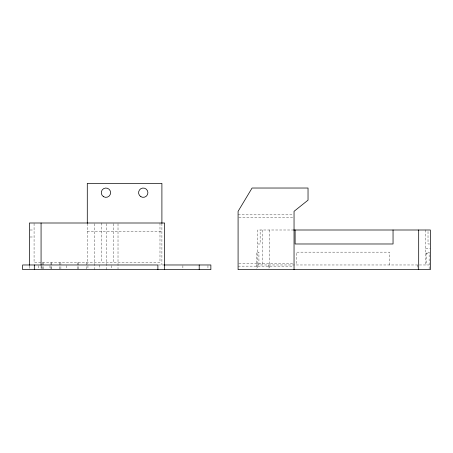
<?xml version="1.0" encoding="UTF-8"?>
<svg xmlns="http://www.w3.org/2000/svg" width="453" height="453" viewBox="0 0 453 453"><rect width="100%" height="100%" fill="white"/><g stroke="black" fill="none" stroke-linecap="round" stroke-linejoin="round"><path stroke-width="0.34" stroke-dasharray="2.27 1.7" d="M238.085 214.841L293.346 214.841M238.782 217.174L294.042 217.174M30.074 229.999L34.071 229.999M293.725 229.999L257.808 229.999L257.808 268.94M87.287 231.166L161.902 231.166M30.074 236.993L34.071 236.993M257.808 243.986L260.135 243.986L260.135 229.999M429.767 243.986L428.017 243.986L428.017 230.696M425.684 248.652L430.35 248.652M425.684 253.312L429.682 253.312M238.782 263.805L294.042 263.805M158.38 264.971L163.844 264.971M256.591 264.971L429.133 264.971M238.085 266.137L293.346 266.137M429.133 268.969L429.133 252.151L426.805 252.151L426.805 264.971M425.684 229.999L425.684 264.971M417.479 264.971L417.479 268.969M389.495 264.971L389.495 252.151L296.228 252.151L296.228 264.971M269.467 229.999L269.467 268.94M268.25 264.971L268.25 268.969M262.468 229.999L262.468 264.971M258.923 264.971L258.923 252.151L256.591 252.151L256.591 268.969M207.955 265.639L207.955 268.969M182.887 265.639L182.887 269.637M161.902 223.431L161.902 264.971M159.983 223.001L159.983 262.644L34.071 262.644L34.071 223.001M118.012 223.708L118.012 268.929M113.352 223.697L113.352 262.644M111.251 265.639L111.251 268.969M106.353 223.708L106.353 269.637M101.693 223.001L101.693 262.644M99.598 264.971L99.598 268.969M94.694 223.708L94.694 269.637M87.939 265.639L87.939 268.969M87.287 223.431L87.287 263.833M86.534 262.644L86.534 269.637M78.375 262.644L78.375 269.637M77.208 262.644L77.208 269.637M66.302 265.639L66.302 269.637M60.889 262.644L60.889 269.637M59.722 262.644L59.722 269.637M51.563 262.644L51.563 269.637M50.979 262.644L50.979 269.637M49.983 265.639L49.983 268.969M43.397 262.644L43.397 269.637M42.814 262.644L42.814 269.637M41.24 266.307L41.24 269.637M41.07 266.104L41.07 268.929M38.324 265.639L38.324 269.637M29.411 266.104L29.411 269.637"/><path stroke-width="0.68" d="M293.561 229.999L430.35 229.999L430.35 269.637L238.085 269.637L238.085 211.341L252.072 188.029L308.034 188.029L308.034 200.152L294.042 211.341L294.042 269.637M164.003 264.971L210.866 264.971L210.866 269.637L22.65 269.637L22.65 264.971L157.887 264.971L157.887 269.637M418.691 229.999L418.691 269.637M393.045 229.999L393.045 243.986L295.113 243.986L295.113 229.999M199.207 264.971L199.207 269.637M164.649 269.637L164.649 223.001L29.411 223.001L29.411 265.396M161.902 223.431L161.902 183.363L87.287 183.363L87.287 223.431M41.07 223.001L41.07 265.396M34.309 264.971L34.309 269.637M103.612 196.727A4.666 4.666 0 0 0 110.606 192.689A4.666 4.666 0 0 0 103.612 188.652A4.666 4.666 0 0 0 103.612 196.727M140.917 196.727A4.666 4.666 0 0 0 147.91 192.689A4.666 4.666 0 0 0 140.917 188.652A4.666 4.666 0 0 0 140.917 196.727"/></g></svg>
